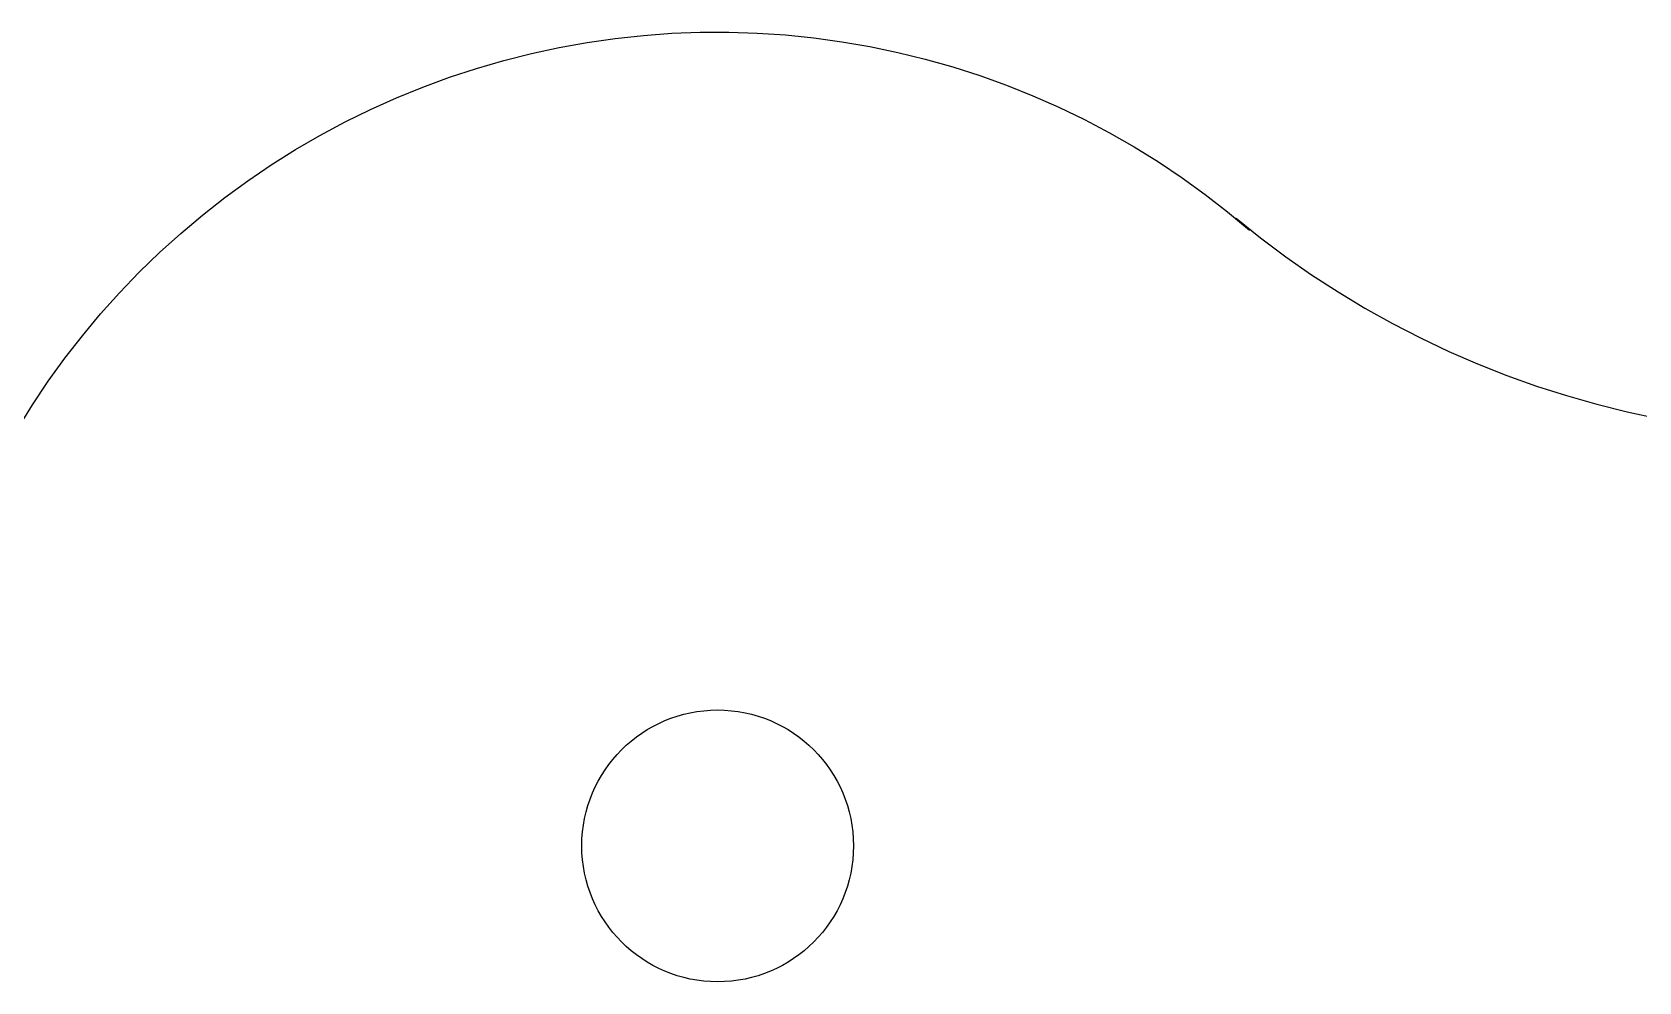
# Model space of a CAD drawing. Extents: x -24 to 6, y -20.7 to -0.7.
# Drawn here: x -8.953 to -7.385, y -5.016 to -4.09 of the extents above; entities that cross this region are included whole.
import ezdxf

# ---------------------------------------------------------------- set-up
doc = ezdxf.new("R2010")
doc.units = 0
doc.layers.add('LAYER_1', color=7, linetype='CONTINUOUS')

msp = doc.modelspace()

# ---------------------------------------------------------------- linework, layer by layer
at = {"layer": 'LAYER_1', "color": 250}
for p, q in [((-8.3288, -4.0909), (-8.3011, -4.0899)), ((-8.3011, -4.0899), (-8.2733, -4.0898)), ((-8.2733, -4.0898), (-8.2456, -4.0907)), ((-8.2456, -4.0907), (-8.218, -4.0925)), ((-8.4658, -4.1106), (-8.4387, -4.1048)), ((-8.4387, -4.1048), (-8.4114, -4.0999)), ((-8.4114, -4.0999), (-8.384, -4.0959)), ((-8.384, -4.0959), (-8.3564, -4.093)), ((-8.3564, -4.093), (-8.3288, -4.0909)), ((-8.218, -4.0925), (-8.1904, -4.0953)), ((-8.1904, -4.0953), (-8.1629, -4.0991)), ((-8.1629, -4.0991), (-8.1356, -4.1038)), ((-8.1356, -4.1038), (-8.1084, -4.1095)), ((-8.5194, -4.1251), (-8.4927, -4.1174)), ((-8.4927, -4.1174), (-8.4658, -4.1106)), ((-8.1084, -4.1095), (-8.0815, -4.1161)), ((-8.0815, -4.1161), (-8.0548, -4.1236)), ((-8.5717, -4.1433), (-8.5457, -4.1338)), ((-8.5457, -4.1338), (-8.5194, -4.1251)), ((-8.0548, -4.1236), (-8.0284, -4.1321)), ((-8.0284, -4.1321), (-8.0023, -4.1415)), ((-8.5974, -4.1538), (-8.5717, -4.1433)), ((-8.0023, -4.1415), (-7.9766, -4.1518)), ((-7.9766, -4.1518), (-7.9512, -4.163)), ((-8.6476, -4.1773), (-8.6227, -4.1651)), ((-8.6227, -4.1651), (-8.5974, -4.1538)), ((-7.9512, -4.163), (-7.9263, -4.175)), ((-8.672, -4.1904), (-8.6476, -4.1773)), ((-7.9263, -4.175), (-7.9017, -4.188)), ((-8.696, -4.2043), (-8.672, -4.1904)), ((-7.9017, -4.188), (-7.8777, -4.2017)), ((-8.7195, -4.2191), (-8.696, -4.2043)), ((-7.8777, -4.2017), (-7.8541, -4.2163)), ((-8.7425, -4.2347), (-8.7195, -4.2191)), ((-7.8541, -4.2163), (-7.831, -4.2317)), ((-7.831, -4.2317), (-7.8085, -4.2479)), ((-8.7648, -4.251), (-8.7425, -4.2347)), ((-8.7867, -4.2681), (-8.7648, -4.251)), ((-7.8085, -4.2479), (-7.7866, -4.2649)), ((-8.8079, -4.286), (-8.7867, -4.2681)), ((-7.7866, -4.2649), (-7.7653, -4.2827)), ((-7.7653, -4.2827), (-7.7784, -4.2712)), ((-7.7784, -4.2712), (-7.7544, -4.2904)), ((-8.8284, -4.3046), (-8.8079, -4.286)), ((-7.7544, -4.2904), (-7.7298, -4.3087)), ((-8.8483, -4.3239), (-8.8284, -4.3046)), ((-7.7298, -4.3087), (-7.7047, -4.3263)), ((-8.8675, -4.3439), (-8.8483, -4.3239)), ((-7.7047, -4.3263), (-7.6789, -4.343)), ((-8.886, -4.3645), (-8.8675, -4.3439)), ((-7.6789, -4.343), (-7.6526, -4.3588)), ((-8.9038, -4.3858), (-8.886, -4.3645)), ((-7.6526, -4.3588), (-7.6259, -4.3738)), ((-8.9209, -4.4077), (-8.9038, -4.3858)), ((-7.6259, -4.3738), (-7.5986, -4.3878)), ((-7.5986, -4.3878), (-7.5709, -4.401)), ((-7.5709, -4.401), (-7.5427, -4.4132)), ((-8.9371, -4.4302), (-8.9209, -4.4077)), ((-7.5427, -4.4132), (-7.5142, -4.4245)), ((-8.9526, -4.4532), (-8.9371, -4.4302)), ((-7.5142, -4.4245), (-7.4853, -4.4348)), ((-7.4853, -4.4348), (-7.456, -4.4441)), ((-7.456, -4.4441), (-7.4265, -4.4525)), ((-8.9672, -4.4767), (-8.9526, -4.4532)), ((-7.4265, -4.4525), (-7.3967, -4.4599)), ((-7.3967, -4.4599), (-7.3667, -4.4663))]:
    msp.add_line(p, q, dxfattribs=at)
msp.add_circle((-8.2841, -4.8831), 0.1325, dxfattribs=at)

doc.saveas('drawing.dxf')
